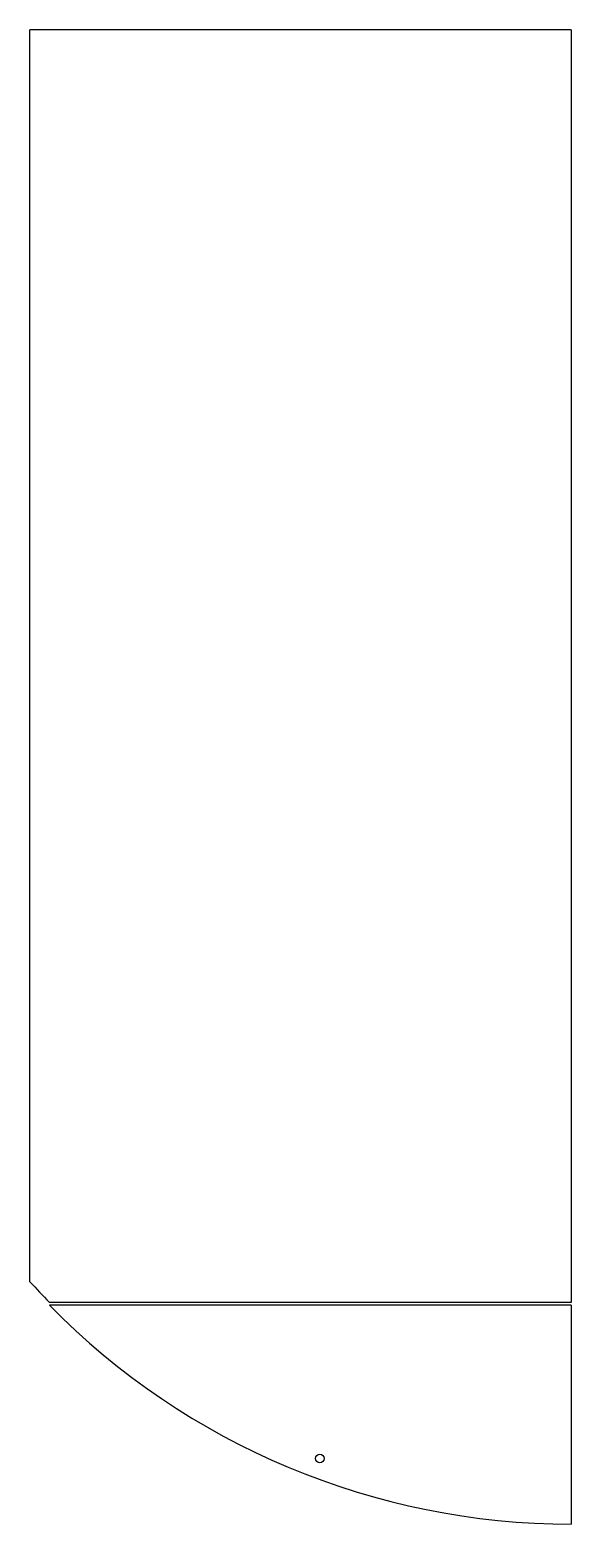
# Model space of a CAD drawing. Extents: x -3225 to -3131, y 1977 to 2237.
import ezdxf

# ---------------------------------------------------------------- set-up
doc = ezdxf.new("R2010")
doc.units = 0
doc.header["$LTSCALE"] = 12
doc.header["$MEASUREMENT"] = 0
doc.layers.add('SHELL', color=40, linetype='CONTINUOUS')

msp = doc.modelspace()

# ---------------------------------------------------------------- linework, layer by layer
at = {"layer": 'SHELL'}
for p, q in [((-3131.35, 2236.67), (-3225.35, 2236.67)), ((-3225.35, 2019.27), (-3225.35, 2236.67)), ((-3131.35, 2236.67), (-3131.35, 2015.67)), ((-3131.35, 2015.67), (-3221.95, 2015.67)), ((-3131.35, 2015.17), (-3221.95, 2015.17)), ((-3131.35, 2015.17), (-3131.35, 1977.17))]:
    msp.add_line(p, q, dxfattribs=at)
msp.add_circle((-3175, 1988.58), 0.75, dxfattribs=at)
for centre, start, end in [((-3131.35, 2104.67), 222.2552, 224.4902), ((-3131.35, 2104.17), 224.4902, 270)]:
    msp.add_arc(centre, 127, start, end, dxfattribs=at)

doc.saveas('drawing.dxf')
